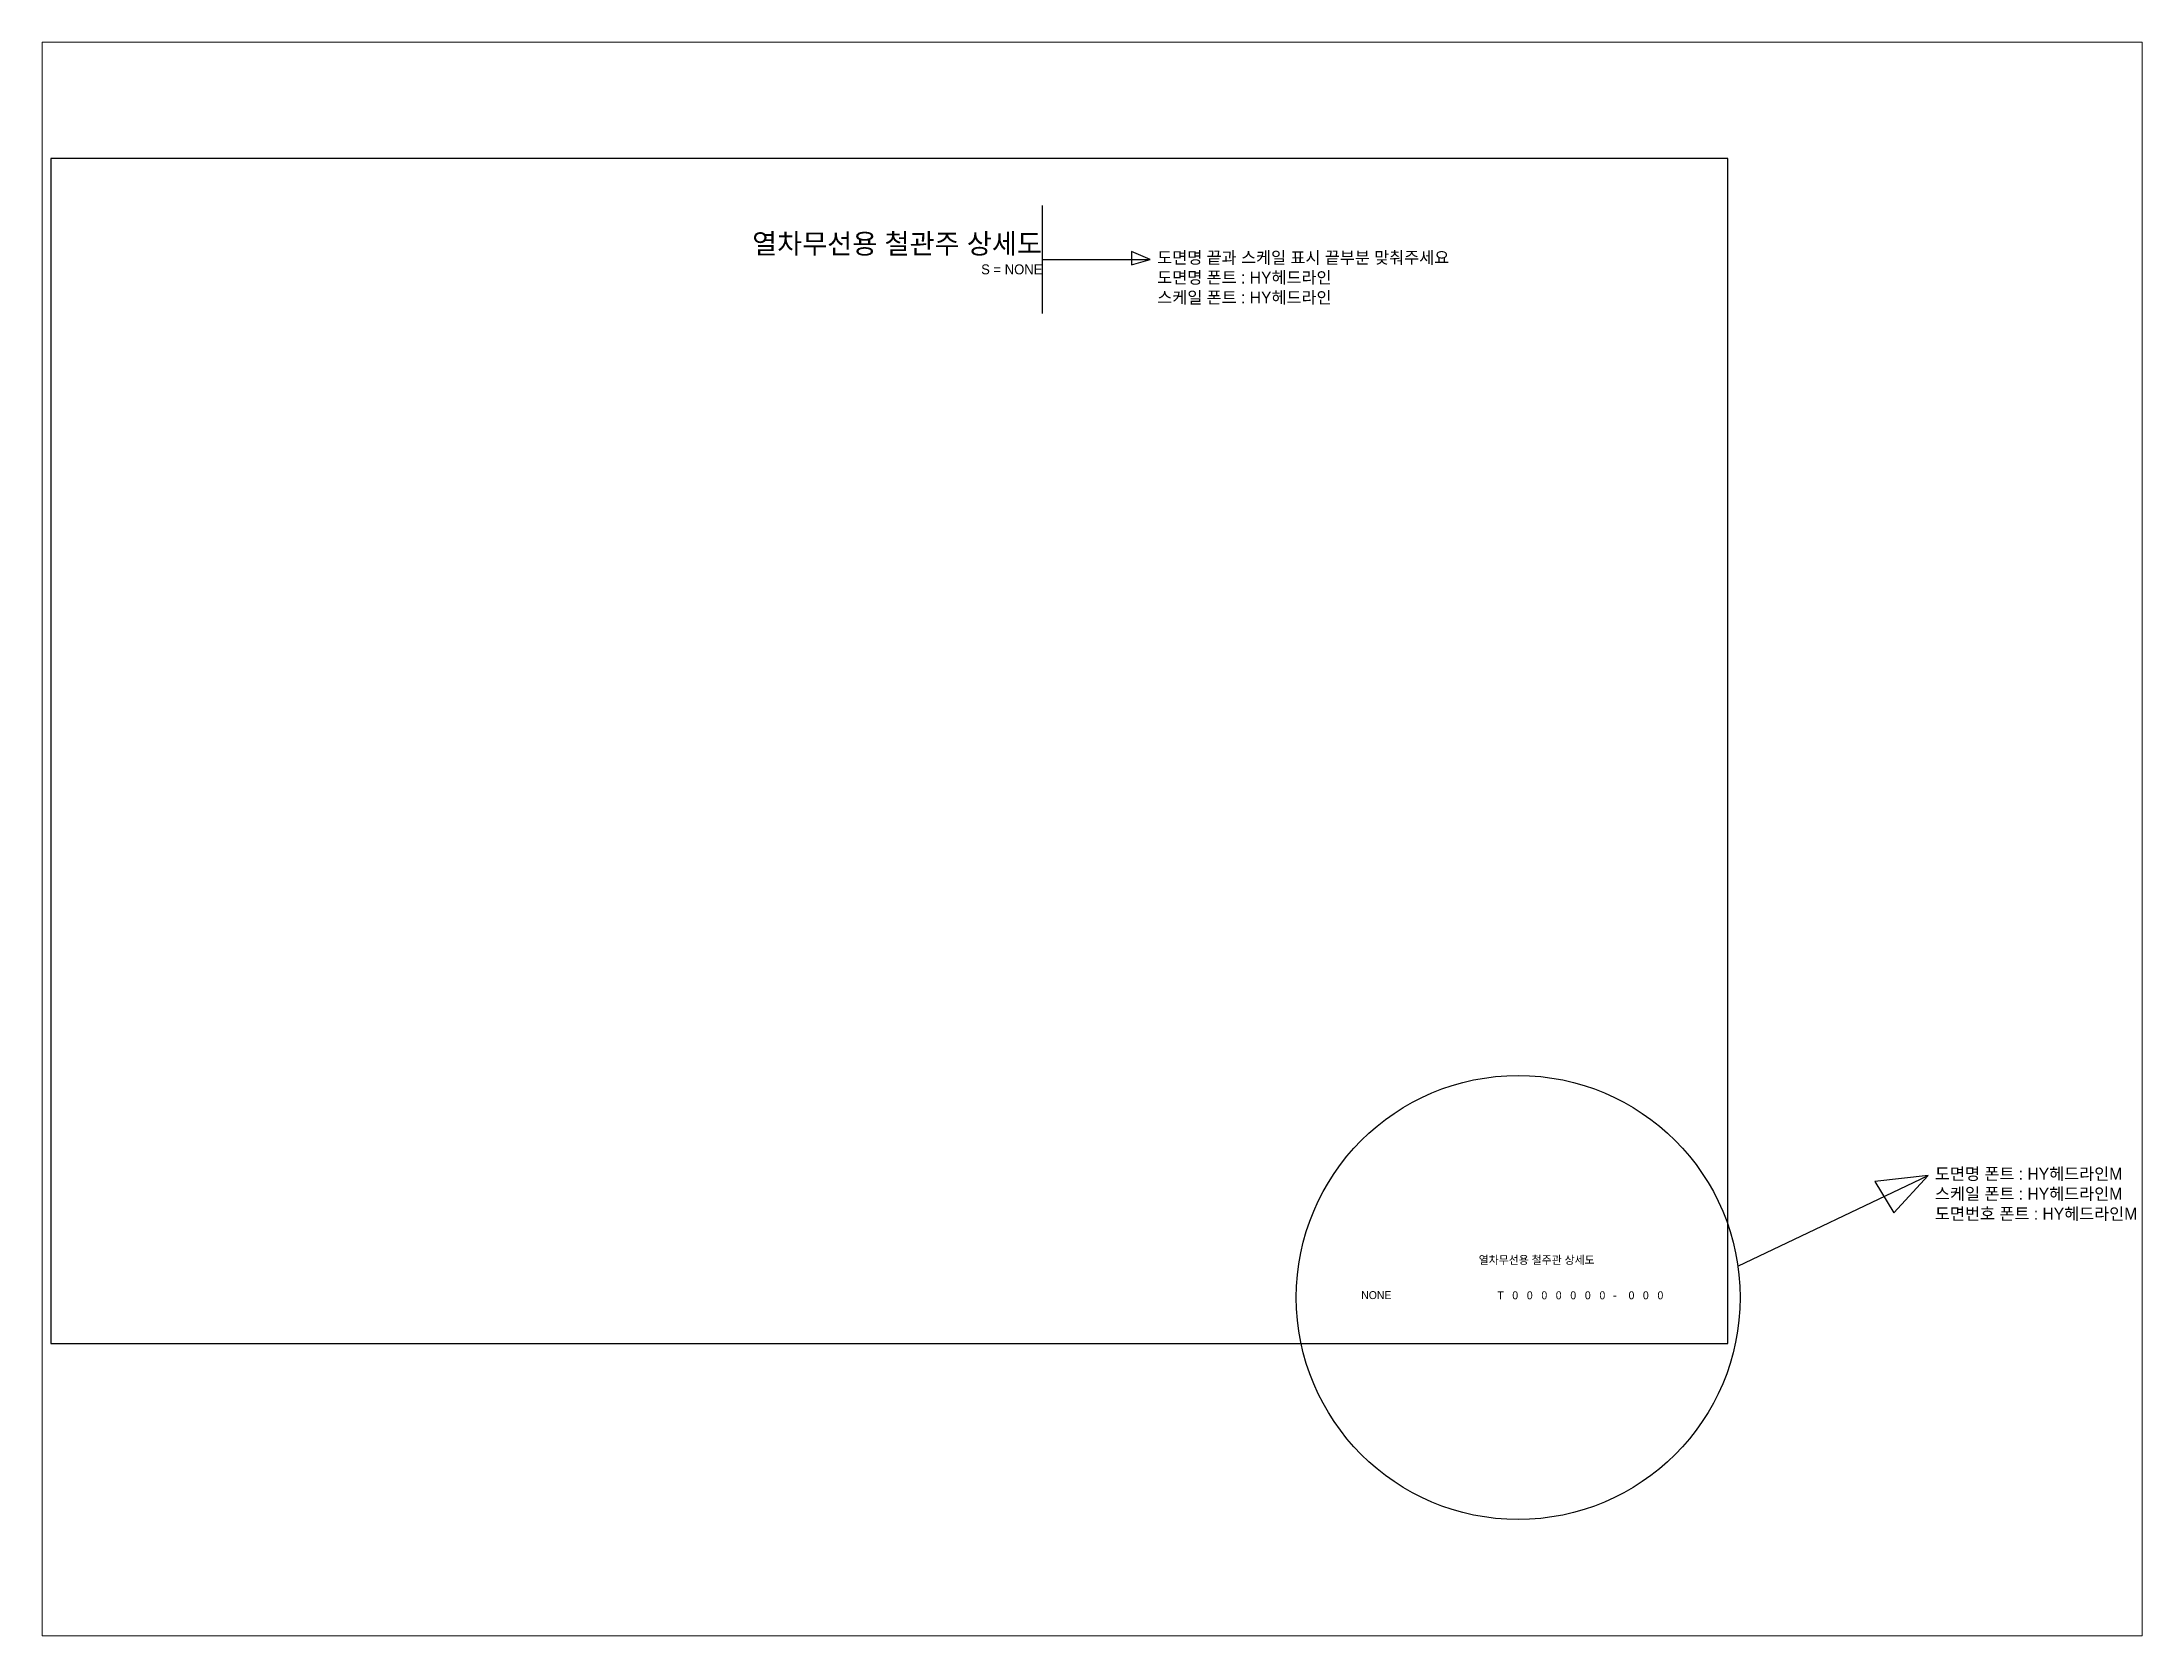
# Paper-space layout '배치1' of a CAD drawing. Header units: millimetres. Extents: x 26 to 231, y 20 to 176.
# The model-space entities are those that its viewports show. They can reach past a viewport. Long polylines and large blocks are cut down to what shows.
import ezdxf
from ezdxf.enums import TextEntityAlignment as Align

# ---------------------------------------------------------------- set-up
doc = ezdxf.new("R2010")
doc.units = ezdxf.units.MM
for name, color, linetype in [('BORD', 7, 'Continuous'), ('TA-TXT1', 7, 'Continuous'), ('도곽', 10, 'Continuous')]:
    doc.layers.add(name, color=color, linetype=linetype)
doc.styles.add('ST3', font='H2HDRM.TTF')
doc.styles.add('style1', font='H2HDRM.TTF')
doc.styles.add('TITLE', font='H2HDRM.TTF')

msp = doc.modelspace()

# ---------------------------------------------------------------- linework, layer by layer
at = {"layer": 'BORD'}
msp.add_lwpolyline([(1717.7, 594), (876.7, 594), (876.7, 0), (1717.7, 0), (1717.7, 594)], dxfattribs=at)
at = {"layer": '도곽'}
for p, q in [((1373.8, 570.4), (1373.8, 516.3)), ((1373.8, 543.3), (1428.1, 543.3)), ((1428.1, 543.3), (1418.6, 547.3)), ((1418.6, 547.3), (1418.6, 540.7)), ((1418.6, 540.7), (1428.1, 543.3)), ((1428.1, 543.3), (1428.1, 543.3)), ((1722.8, 38.7), (1818.2, 84.1)), ((1818.2, 84.1), (1791.4, 81.2)), ((1791.4, 81.2), (1801, 65.4)), ((1801, 65.4), (1818.2, 84.1))]:
    msp.add_line(p, q, dxfattribs=at)
msp.add_circle((1612.6, 23), 111.3, dxfattribs=at)

# ---------------------------------------------------------------- texts
at = {"color": 0, "style": 'style1'}
for s, height, p in [('열차무선용 철주관 상세도', 4, (1592.8, 39.8)), ('NONE', 4, (1533.9, 22.2)), ('-', 4.38, (1660.1, 21.9))]:
    msp.add_text(s, height=height, dxfattribs=at).set_placement(p)
at = {"layer": 'BORD', "color": 3, "style": 'ST3'}
for s, p in [('T', (1603.8, 24.1)), ('0', (1611.1, 24.1)), ('0', (1618.4, 24.1)), ('0', (1625.7, 24.1)), ('0', (1632.9, 24.1)), ('0', (1640.2, 24.1)), ('0', (1647.5, 24.1)), ('0', (1654.8, 24.1)), ('0', (1669.4, 24.1)), ('0', (1676.6, 24.1)), ('0', (1683.9, 24.1))]:
    msp.add_text(s, height=4, dxfattribs=at).set_placement(p, align=Align.MIDDLE)
at = {"layer": 'TA-TXT1', "color": 3, "style": 'TITLE'}
msp.add_text('열차무선용 철관주 상세도', height=10, dxfattribs=at).set_placement((1301.1, 551.4), align=Align.MIDDLE)
at = {"layer": 'TA-TXT1', "color": 3, "style": 'ST3'}
msp.add_text('S = NONE', height=5, dxfattribs=at).set_placement((1374, 534.4), align=Align.BOTTOM_RIGHT)
at = {"layer": '도곽', "char_height": 6, "attachment_point": 1, "style": 'ST3'}
for s, insert in [('도면명 끝과 스케일 표시 끝부분 맞춰주세요\\P도면명 폰트 : HY헤드라인\\P스케일 폰트 : HY헤드라인', (1431.6, 547.3)), ('도면명 폰트 : HY헤드라인M\\P스케일 폰트 : HY헤드라인M\\P도면번호 폰트 : HY헤드라인M', (1821.6, 88))]:
    msp.add_mtext_dynamic_manual_height_columns(s, width=2445.084, gutter_width=1500, heights=[0], dxfattribs=dict(at, insert=insert))

psp = doc.layouts.new('배치1')

# ---------------------------------------------------------------- viewports
at = {"layer": '도곽'}
psp.add_viewport(center=(128.5, 97.5), size=(205.6, 156), view_center_point=(1398.87, 252.84), view_height=799.0493, dxfattribs=at)

doc.saveas('drawing.dxf')
